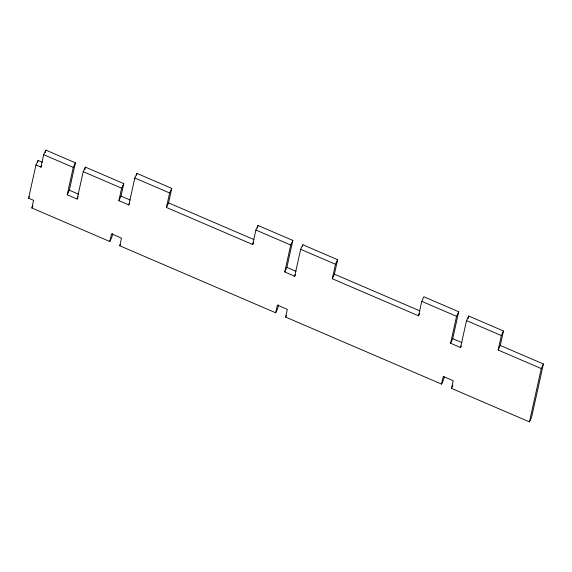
<?xml version="1.0" encoding="UTF-8"?>
<svg xmlns="http://www.w3.org/2000/svg" width="572" height="572" viewBox="0 0 572 572"><rect width="100%" height="100%" fill="white"/><g stroke="black" fill="none" stroke-linecap="round" stroke-linejoin="round"><path stroke-width="0.86" d="M112.713 233.526L111.955 236.937L109.824 241.513L31.875 208.001L33.576 200.322L28.6 198.184L35.957 165.015L38.088 160.439L42.349 162.269M37.709 162.141L38.088 160.439M35.957 165.015L40.927 167.153L43.694 154.683L45.824 150.107L75.404 162.827L69.334 190.204L67.196 194.78L77.148 199.056L78.214 196.768M45.274 152.602L45.824 150.107M67.196 194.78L73.266 167.396L75.404 162.827M77.148 199.056L83.219 171.671L85.357 167.103L123.781 183.619L121.014 196.089L118.883 200.658L128.836 204.933L129.544 203.41M84.785 169.669L85.357 167.103M109.824 241.513L111.526 233.834L121.478 238.109L119.777 245.788L275.683 312.805L277.813 308.236L278.571 304.819M118.883 200.658L121.643 188.188L123.781 183.619M128.836 204.933L134.806 177.999L136.937 173.423L171.764 188.395L168.561 202.867L166.431 207.443L252.674 244.516L253.739 242.228M136.551 175.161L136.937 173.423M166.431 207.443L169.634 192.971L171.764 188.395M252.674 244.516L255.884 230.044L258.015 225.468L292.843 240.44L286.872 267.381L284.742 271.957L294.694 276.233L295.402 274.71M257.45 228.028L258.015 225.468M275.683 312.805L277.384 305.126L287.337 309.402L285.635 317.088L441.541 384.105L443.672 379.529L444.244 376.969M284.742 271.957L290.712 245.016L292.843 240.44M294.694 276.233L300.665 249.292L302.795 244.723L337.623 259.695L334.42 274.167L332.282 278.736L418.532 315.808L419.598 313.527M302.409 246.46L302.795 244.723M332.282 278.736L335.492 264.264L337.623 259.695M418.532 315.808L421.743 301.344L423.873 296.768L458.701 311.74L452.731 338.674L450.6 343.25L460.553 347.526L461.261 346.003M441.541 384.105L443.243 376.426L453.196 380.702L451.494 388.381L529.443 421.893L531.581 417.317L543.4 363.999L500.278 345.459L503.482 330.988L468.654 316.016L466.523 320.592L460.553 347.526M450.6 343.25L456.57 316.316L458.701 311.74M468.075 318.625L468.654 316.016M529.443 421.893L541.269 368.568L498.141 350.035L501.351 335.564L503.482 330.988M40.927 167.153L41.642 165.63M28.6 198.184L29.308 196.661M31.875 208.001L32.94 205.72M119.777 245.788L120.485 244.265M285.635 317.088L286.343 315.558M451.494 388.381L452.917 385.335M498.141 350.035L500.278 345.459M541.269 368.568L543.4 363.999M134.806 177.999L169.634 192.971M255.884 230.044L290.712 245.016M300.665 249.292L335.492 264.264M421.743 301.344L456.57 316.316M466.523 320.592L501.351 335.564M168.561 202.867L253.989 239.589M334.42 274.167L419.848 310.889M43.694 154.683L73.266 167.396M83.219 171.671L121.643 188.188M121.014 196.089L130.201 200.036M286.872 267.381L296.06 271.328M452.731 338.674L461.919 342.628M69.334 190.204L78.514 194.158"/></g></svg>
